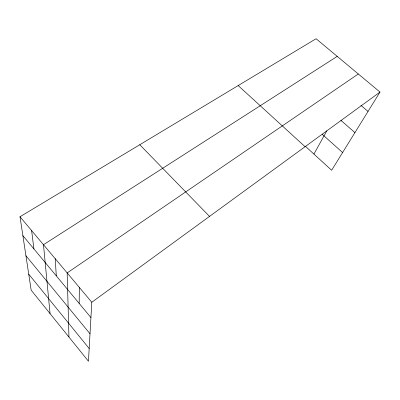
<?xml version="1.0" encoding="UTF-8"?>
<svg xmlns="http://www.w3.org/2000/svg" width="400" height="400" viewBox="0 0 400 400"><rect width="100%" height="100%" fill="white"/><g stroke="black" fill="none" stroke-linecap="round" stroke-linejoin="round"><path stroke-width="0.6" d="M79.17 303.405L79.36 287.445M20 216.75L91.795 302.255L88.455 361.26L31.17 290.175L20 216.75L316.08 38.74L380 92.075L331.645 170.26L305.23 146.14M313.93 154.085L326.82 130.81M91.795 302.255L380 92.075M358.305 73.975L67.165 272.92L68.955 337.065M337.215 56.375L43.475 244.71L50.055 313.61M360.925 105.375L368.025 111.435M340.885 120.335L354.925 132.615M322.18 134.26L342.605 152.54M238.17 85.58L305.08 146.71M139.775 144.74L209.525 216.395M22.87 235.63L90.93 317.56M25.93 255.74L90.01 333.765M28.735 274.17L89.175 348.515M31.625 230.595L33.92 248.93M55.205 258.68L56.3 275.87"/></g></svg>
